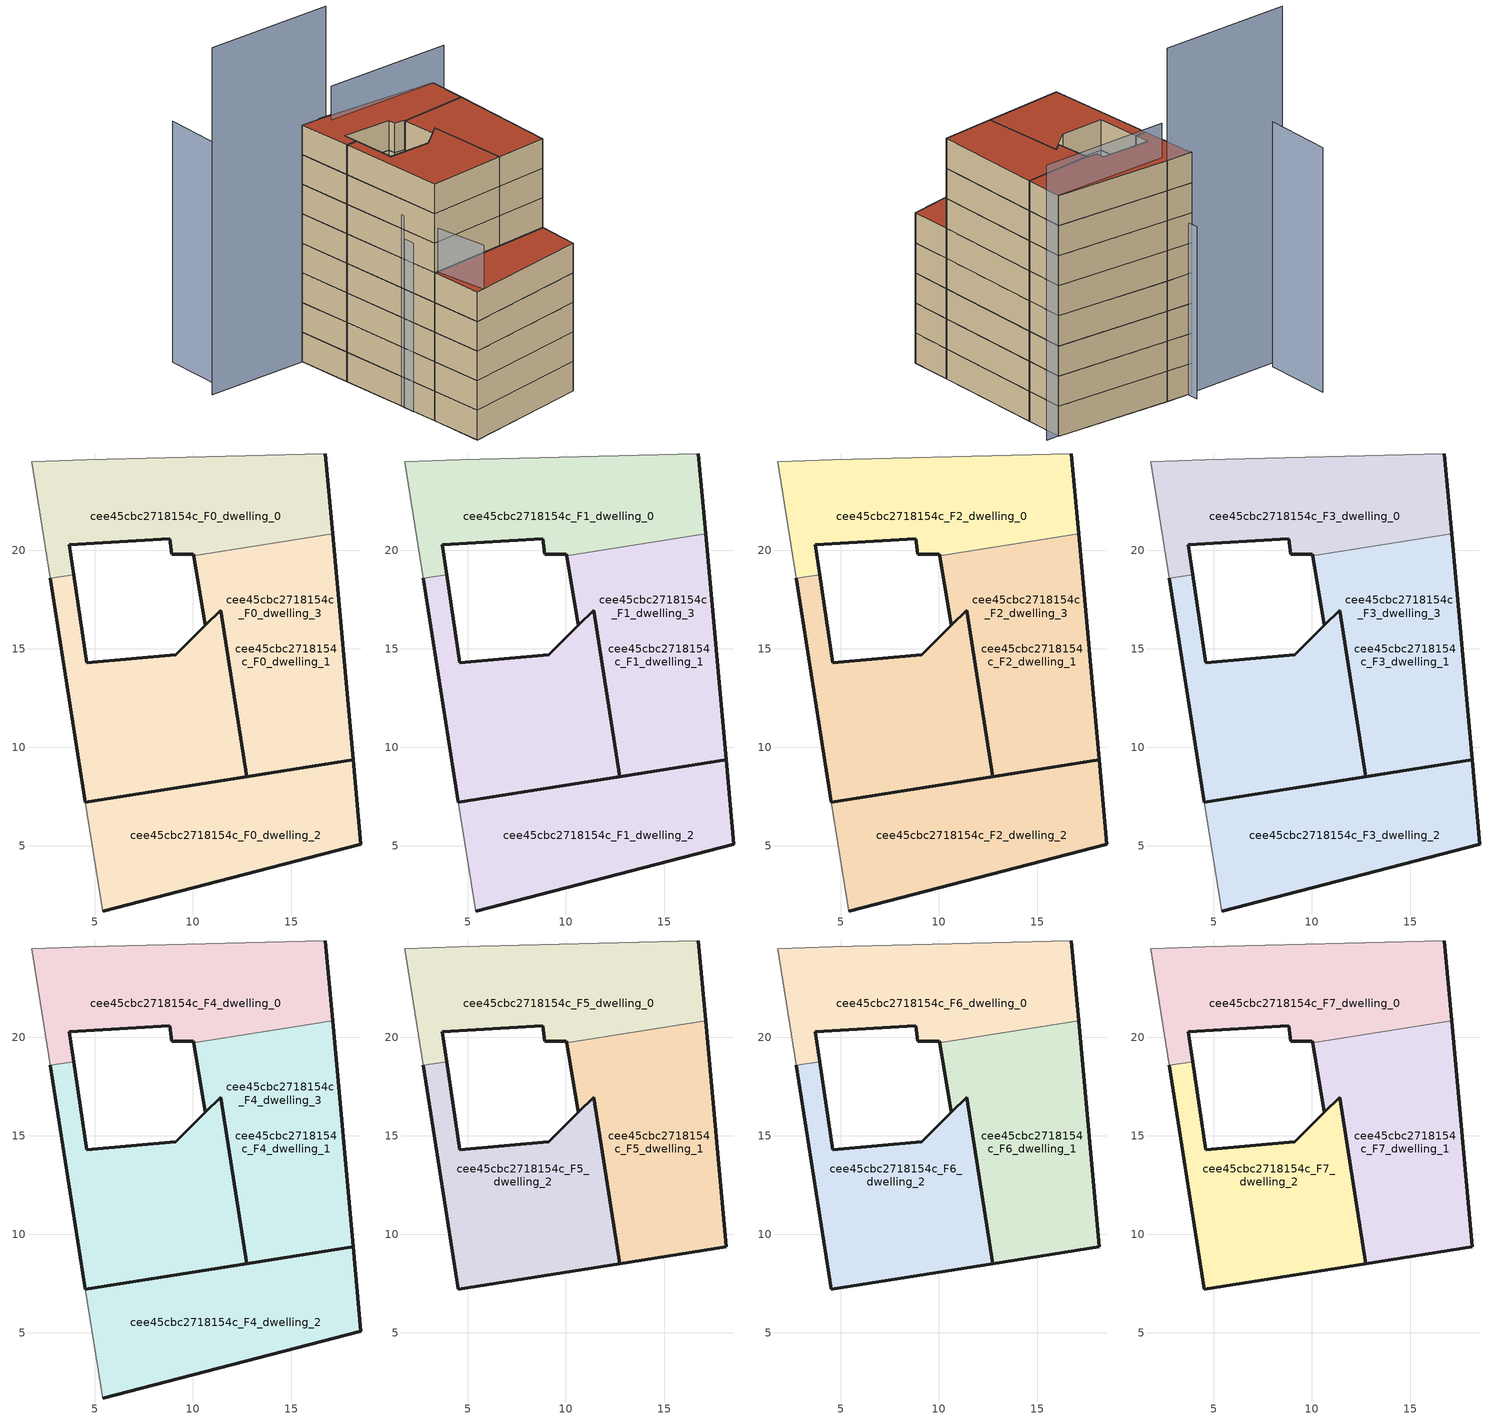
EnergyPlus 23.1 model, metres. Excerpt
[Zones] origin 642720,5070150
cee45cbc2718154c_F0_dwelling_0
 floor ground (EU_floor_Construction): 17.09,20.84 16.72,24.9 4.61,24.6 1.81,24.5 2.75,18.58 3.94,18.77 3.71,20.3 8.82,20.6 8.92,19.8 10.02,19.8 10.03,19.73 z0
 wall outside (EU_wall_Construction): 10.03,19.73 10.02,19.8 8.92,19.8 8.82,20.6 3.71,20.3 3.94,18.77 / 16.72,24.9 17.09,20.84 z0:3
 wall adiabatic (EU_wall_Construction): 2.75,18.58 1.81,24.5 4.61,24.6 16.72,24.9 z0:3
 wall to cee45cbc2718154c_F0_dwelling_2 (EU_wall_Construction): 3.94,18.77 2.75,18.58 z0:3
 wall to cee45cbc2718154c_F0_dwelling_1 (EU_wall_Construction): 17.09,20.84 10.03,19.73 z0:3
cee45cbc2718154c_F0_dwelling_1
 floor ground (EU_floor_Construction): 18.13,9.36 17.09,20.84 10.03,19.73 10.62,16.19 11.4,16.97 12.73,8.51 z0; 18.52,5.08 18.13,9.36 12.73,8.51 4.54,7.22 5.41,1.68 z0
 wall outside (EU_wall_Construction): 17.09,20.84 18.13,9.36 12.73,8.51 11.4,16.97 10.61,16.19 10.62,16.19 10.03,19.73 z0:3
cee45cbc2718154c_F0_dwelling_2
 floor ground (EU_floor_Construction): 18.52,5.08 18.13,9.36 12.73,8.51 4.54,7.22 5.41,1.68 z0; 12.73,8.51 11.4,16.97 10.62,16.19 9.11,14.69 4.61,14.29 3.94,18.77 2.75,18.58 4.54,7.22 z0
 wall outside (EU_wall_Construction): 3.94,18.77 4.61,14.29 9.11,14.69 10.62,16.19 11.4,16.97 12.73,8.51 4.54,7.22 2.75,18.58 z0:3
cee45cbc2718154c_F0_dwelling_3
 floor ground (EU_floor_Construction): 18.13,9.36 17.09,20.84 10.03,19.73 10.62,16.19 11.4,16.97 12.73,8.51 z0; 18.52,5.08 18.13,9.36 12.73,8.51 4.54,7.22 5.41,1.68 z0; 12.73,8.51 11.4,16.97 10.62,16.19 9.11,14.69 4.61,14.29 3.94,18.77 2.75,18.58 4.54,7.22 z0
 wall outside (EU_wall_Construction): 4.54,7.22 18.13,9.36 18.52,5.08 5.41,1.68 z0:3
 wall adiabatic (EU_wall_Construction): 5.41,1.68 4.54,7.22 z0:3
cee45cbc2718154c_F1_dwelling_0
 floor to cee45cbc2718154c_F0_dwelling_0 (EU_floor_Construction): 17.09,20.84 16.72,24.9 4.61,24.6 1.81,24.5 2.75,18.58 3.94,18.77 3.71,20.3 8.82,20.6 8.92,19.8 10.02,19.8 10.03,19.73 z3
 wall outside (EU_wall_Construction): 10.03,19.73 10.02,19.8 8.92,19.8 8.82,20.6 3.71,20.3 3.94,18.77 / 16.72,24.9 17.09,20.84 z3:6
 wall adiabatic (EU_wall_Construction): 2.75,18.58 1.81,24.5 4.61,24.6 16.72,24.9 z3:6
 wall to cee45cbc2718154c_F1_dwelling_2 (EU_wall_Construction): 3.94,18.77 2.75,18.58 z3:6
 wall to cee45cbc2718154c_F1_dwelling_1 (EU_wall_Construction): 17.09,20.84 10.03,19.73 z3:6
cee45cbc2718154c_F1_dwelling_1
 floor outside (EU_floor_Construction): 18.13,9.36 17.09,20.84 10.03,19.73 10.62,16.19 11.4,16.97 12.73,8.51 z3; 18.52,5.08 18.13,9.36 12.73,8.51 4.54,7.22 5.41,1.68 z3
 wall outside (EU_wall_Construction): 17.09,20.84 18.13,9.36 12.73,8.51 11.4,16.97 10.61,16.19 10.62,16.19 10.03,19.73 z3:6
cee45cbc2718154c_F1_dwelling_2
 floor to cee45cbc2718154c_F0_dwelling_2 (EU_floor_Construction): 18.52,5.08 18.13,9.36 12.73,8.51 4.54,7.22 5.41,1.68 z3; 12.73,8.51 11.4,16.97 10.62,16.19 9.11,14.69 4.61,14.29 3.94,18.77 2.75,18.58 4.54,7.22 z3
 wall outside (EU_wall_Construction): 3.94,18.77 4.61,14.29 9.11,14.69 10.62,16.19 11.4,16.97 12.73,8.51 4.54,7.22 2.75,18.58 z3:6
cee45cbc2718154c_F1_dwelling_3
 floor outside (EU_floor_Construction): 12.73,8.51 11.4,16.97 10.62,16.19 9.11,14.69 4.61,14.29 3.94,18.77 2.75,18.58 4.54,7.22 z3
 floor to cee45cbc2718154c_F0_dwelling_3 (EU_floor_Construction): 18.52,5.08 18.13,9.36 12.73,8.51 4.54,7.22 5.41,1.68 z3; 18.13,9.36 17.09,20.84 10.03,19.73 10.62,16.19 11.4,16.97 12.73,8.51 z3
 wall outside (EU_wall_Construction): 4.54,7.22 18.13,9.36 18.52,5.08 5.41,1.68 z3:6
 wall adiabatic (EU_wall_Construction): 5.41,1.68 4.54,7.22 z3:6
cee45cbc2718154c_F2_dwelling_0
 floor to cee45cbc2718154c_F1_dwelling_0 (EU_floor_Construction): 17.09,20.84 16.72,24.9 4.61,24.6 1.81,24.5 2.75,18.58 3.94,18.77 3.71,20.3 8.82,20.6 8.92,19.8 10.02,19.8 10.03,19.73 z6
 wall outside (EU_wall_Construction): 10.03,19.73 10.02,19.8 8.92,19.8 8.82,20.6 3.71,20.3 3.94,18.77 / 16.72,24.9 17.09,20.84 z6:9
 wall adiabatic (EU_wall_Construction): 2.75,18.58 1.81,24.5 4.61,24.6 16.72,24.9 z6:9
 wall to cee45cbc2718154c_F2_dwelling_2 (EU_wall_Construction): 3.94,18.77 2.75,18.58 z6:9
 wall to cee45cbc2718154c_F2_dwelling_1 (EU_wall_Construction): 17.09,20.84 10.03,19.73 z6:9
cee45cbc2718154c_F2_dwelling_1
 floor outside (EU_floor_Construction): 18.13,9.36 17.09,20.84 10.03,19.73 10.62,16.19 11.4,16.97 12.73,8.51 z6; 18.52,5.08 18.13,9.36 12.73,8.51 4.54,7.22 5.41,1.68 z6
 wall outside (EU_wall_Construction): 17.09,20.84 18.13,9.36 12.73,8.51 11.4,16.97 10.61,16.19 10.62,16.19 10.03,19.73 z6:9
cee45cbc2718154c_F2_dwelling_2
 floor to cee45cbc2718154c_F1_dwelling_2 (EU_floor_Construction): 18.52,5.08 18.13,9.36 12.73,8.51 4.54,7.22 5.41,1.68 z6; 12.73,8.51 11.4,16.97 10.62,16.19 9.11,14.69 4.61,14.29 3.94,18.77 2.75,18.58 4.54,7.22 z6
 wall outside (EU_wall_Construction): 3.94,18.77 4.61,14.29 9.11,14.69 10.62,16.19 11.4,16.97 12.73,8.51 4.54,7.22 2.75,18.58 z6:9
cee45cbc2718154c_F2_dwelling_3
 floor outside (EU_floor_Construction): 12.73,8.51 11.4,16.97 10.62,16.19 9.11,14.69 4.61,14.29 3.94,18.77 2.75,18.58 4.54,7.22 z6
 floor to cee45cbc2718154c_F1_dwelling_3 (EU_floor_Construction): 18.52,5.08 18.13,9.36 12.73,8.51 4.54,7.22 5.41,1.68 z6; 18.13,9.36 17.09,20.84 10.03,19.73 10.62,16.19 11.4,16.97 12.73,8.51 z6
 wall outside (EU_wall_Construction): 4.54,7.22 18.13,9.36 18.52,5.08 5.41,1.68 z6:9
 wall adiabatic (EU_wall_Construction): 5.41,1.68 4.54,7.22 z6:9
cee45cbc2718154c_F3_dwelling_0
 floor to cee45cbc2718154c_F2_dwelling_0 (EU_floor_Construction): 17.09,20.84 16.72,24.9 4.61,24.6 1.81,24.5 2.75,18.58 3.94,18.77 3.71,20.3 8.82,20.6 8.92,19.8 10.02,19.8 10.03,19.73 z9
 wall outside (EU_wall_Construction): 10.03,19.73 10.02,19.8 8.92,19.8 8.82,20.6 3.71,20.3 3.94,18.77 / 16.72,24.9 17.09,20.84 z9:12
 wall adiabatic (EU_wall_Construction): 2.75,18.58 1.81,24.5 4.61,24.6 16.72,24.9 z9:12
 wall to cee45cbc2718154c_F3_dwelling_2 (EU_wall_Construction): 3.94,18.77 2.75,18.58 z9:12
 wall to cee45cbc2718154c_F3_dwelling_1 (EU_wall_Construction): 17.09,20.84 10.03,19.73 z9:12
cee45cbc2718154c_F3_dwelling_1
 floor outside (EU_floor_Construction): 18.13,9.36 17.09,20.84 10.03,19.73 10.62,16.19 11.4,16.97 12.73,8.51 z9; 18.52,5.08 18.13,9.36 12.73,8.51 4.54,7.22 5.41,1.68 z9
 wall outside (EU_wall_Construction): 17.09,20.84 18.13,9.36 12.73,8.51 11.4,16.97 10.61,16.19 10.62,16.19 10.03,19.73 z9:12
cee45cbc2718154c_F3_dwelling_2
 floor to cee45cbc2718154c_F2_dwelling_2 (EU_floor_Construction): 18.52,5.08 18.13,9.36 12.73,8.51 4.54,7.22 5.41,1.68 z9; 12.73,8.51 11.4,16.97 10.62,16.19 9.11,14.69 4.61,14.29 3.94,18.77 2.75,18.58 4.54,7.22 z9
 wall outside (EU_wall_Construction): 3.94,18.77 4.61,14.29 9.11,14.69 10.62,16.19 11.4,16.97 12.73,8.51 4.54,7.22 2.75,18.58 z9:12
cee45cbc2718154c_F3_dwelling_3
 floor outside (EU_floor_Construction): 12.73,8.51 11.4,16.97 10.62,16.19 9.11,14.69 4.61,14.29 3.94,18.77 2.75,18.58 4.54,7.22 z9
 floor to cee45cbc2718154c_F2_dwelling_3 (EU_floor_Construction): 18.52,5.08 18.13,9.36 12.73,8.51 4.54,7.22 5.41,1.68 z9; 18.13,9.36 17.09,20.84 10.03,19.73 10.62,16.19 11.4,16.97 12.73,8.51 z9
 wall outside (EU_wall_Construction): 4.54,7.22 18.13,9.36 18.52,5.08 5.41,1.68 z9:12
 wall adiabatic (EU_wall_Construction): 5.41,1.68 4.54,7.22 z9:12
cee45cbc2718154c_F4_dwelling_0
 floor to cee45cbc2718154c_F3_dwelling_0 (EU_floor_Construction): 17.09,20.84 16.72,24.9 4.61,24.6 1.81,24.5 2.75,18.58 3.94,18.77 3.71,20.3 8.82,20.6 8.92,19.8 10.02,19.8 10.03,19.73 z12
 wall outside (EU_wall_Construction): 10.03,19.73 10.02,19.8 8.92,19.8 8.82,20.6 3.71,20.3 3.94,18.77 / 16.72,24.9 17.09,20.84 z12:15
 wall adiabatic (EU_wall_Construction): 2.75,18.58 1.81,24.5 4.61,24.6 16.72,24.9 z12:15
 wall to cee45cbc2718154c_F4_dwelling_2 (EU_wall_Construction): 3.94,18.77 2.75,18.58 z12:15
 wall to cee45cbc2718154c_F4_dwelling_1 (EU_wall_Construction): 17.09,20.84 10.03,19.73 z12:15
cee45cbc2718154c_F4_dwelling_1
 floor outside (EU_floor_Construction): 18.13,9.36 17.09,20.84 10.03,19.73 10.62,16.19 11.4,16.97 12.73,8.51 z12; 18.52,5.08 18.13,9.36 12.73,8.51 4.54,7.22 5.41,1.68 z12
 wall outside (EU_wall_Construction): 17.09,20.84 18.13,9.36 12.73,8.51 11.4,16.97 10.61,16.19 10.62,16.19 10.03,19.73 z12:15
 roof outside (EU_floor_Construction): 18.13,9.36 18.52,5.08 5.41,1.68 4.54,7.22 12.73,8.51 z15
cee45cbc2718154c_F4_dwelling_2
 floor to cee45cbc2718154c_F3_dwelling_2 (EU_floor_Construction): 18.52,5.08 18.13,9.36 12.73,8.51 4.54,7.22 5.41,1.68 z12; 12.73,8.51 11.4,16.97 10.62,16.19 9.11,14.69 4.61,14.29 3.94,18.77 2.75,18.58 4.54,7.22 z12
 wall outside (EU_wall_Construction): 3.94,18.77 4.61,14.29 9.11,14.69 10.62,16.19 11.4,16.97 12.73,8.51 4.54,7.22 2.75,18.58 z12:15
 roof outside (EU_floor_Construction): 18.13,9.36 18.52,5.08 5.41,1.68 4.54,7.22 12.73,8.51 z15
cee45cbc2718154c_F4_dwelling_3
 floor outside (EU_floor_Construction): 12.73,8.51 11.4,16.97 10.62,16.19 9.11,14.69 4.61,14.29 3.94,18.77 2.75,18.58 4.54,7.22 z12
 floor to cee45cbc2718154c_F3_dwelling_3 (EU_floor_Construction): 18.52,5.08 18.13,9.36 12.73,8.51 4.54,7.22 5.41,1.68 z12; 18.13,9.36 17.09,20.84 10.03,19.73 10.62,16.19 11.4,16.97 12.73,8.51 z12
 wall outside (EU_wall_Construction): 4.54,7.22 18.13,9.36 18.52,5.08 5.41,1.68 z12:15
 wall adiabatic (EU_wall_Construction): 5.41,1.68 4.54,7.22 z12:15
 roof outside (EU_roof_Construction): 17.09,20.84 18.13,9.36 12.73,8.51 11.4,16.97 10.62,16.19 10.03,19.73 z15; 18.13,9.36 18.52,5.08 5.41,1.68 4.54,7.22 12.73,8.51 z15; 11.4,16.97 12.73,8.51 4.54,7.22 2.75,18.58 3.94,18.77 4.61,14.29 9.11,14.69 10.62,16.19 z15
cee45cbc2718154c_F5_dwelling_0
 floor to cee45cbc2718154c_F4_dwelling_0 (EU_floor_Construction): 17.09,20.84 16.72,24.9 4.61,24.6 1.81,24.5 2.75,18.58 3.94,18.77 3.71,20.3 8.82,20.6 8.92,19.8 10.02,19.8 10.03,19.73 z15
 wall outside (EU_wall_Construction): 10.03,19.73 10.02,19.8 8.92,19.8 8.82,20.6 3.71,20.3 3.94,18.77 / 16.72,24.9 17.09,20.84 z15:18
 wall adiabatic (EU_wall_Construction): 2.75,18.58 1.81,24.5 4.61,24.6 16.72,24.9 z15:18
 wall to cee45cbc2718154c_F5_dwelling_2 (EU_wall_Construction): 3.94,18.77 2.75,18.58 z15:18
 wall to cee45cbc2718154c_F5_dwelling_1 (EU_wall_Construction): 17.09,20.84 10.03,19.73 z15:18
cee45cbc2718154c_F5_dwelling_1
 floor to cee45cbc2718154c_F4_dwelling_1 (EU_floor_Construction): 18.13,9.36 17.09,20.84 10.03,19.73 10.62,16.19 11.4,16.97 12.73,8.51 z15
 wall outside (EU_wall_Construction): 17.09,20.84 18.13,9.36 12.73,8.51 11.4,16.97 10.61,16.19 10.62,16.19 10.03,19.73 z15:18
cee45cbc2718154c_F5_dwelling_2
 floor to cee45cbc2718154c_F4_dwelling_2 (EU_floor_Construction): 12.73,8.51 11.4,16.97 10.62,16.19 9.11,14.69 4.61,14.29 3.94,18.77 2.75,18.58 4.54,7.22 z15
 wall outside (EU_wall_Construction): 3.94,18.77 4.61,14.29 9.11,14.69 10.62,16.19 11.4,16.97 12.73,8.51 4.54,7.22 2.75,18.58 z15:18
cee45cbc2718154c_F6_dwelling_0
 floor to cee45cbc2718154c_F5_dwelling_0 (EU_floor_Construction): 17.09,20.84 16.72,24.9 4.61,24.6 1.81,24.5 2.75,18.58 3.94,18.77 3.71,20.3 8.82,20.6 8.92,19.8 10.02,19.8 10.03,19.73 z18
 wall outside (EU_wall_Construction): 10.03,19.73 10.02,19.8 8.92,19.8 8.82,20.6 3.71,20.3 3.94,18.77 / 16.72,24.9 17.09,20.84 z18:21
 wall adiabatic (EU_wall_Construction): 2.75,18.58 1.81,24.5 4.61,24.6 16.72,24.9 z18:21
 wall to cee45cbc2718154c_F6_dwelling_2 (EU_wall_Construction): 3.94,18.77 2.75,18.58 z18:21
 wall to cee45cbc2718154c_F6_dwelling_1 (EU_wall_Construction): 17.09,20.84 10.03,19.73 z18:21
cee45cbc2718154c_F6_dwelling_1
 floor to cee45cbc2718154c_F5_dwelling_1 (EU_floor_Construction): 18.13,9.36 17.09,20.84 10.03,19.73 10.62,16.19 11.4,16.97 12.73,8.51 z18
 wall outside (EU_wall_Construction): 17.09,20.84 18.13,9.36 12.73,8.51 11.4,16.97 10.61,16.19 10.62,16.19 10.03,19.73 z18:21
cee45cbc2718154c_F6_dwelling_2
 floor to cee45cbc2718154c_F5_dwelling_2 (EU_floor_Construction): 12.73,8.51 11.4,16.97 10.62,16.19 9.11,14.69 4.61,14.29 3.94,18.77 2.75,18.58 4.54,7.22 z18
 wall outside (EU_wall_Construction): 3.94,18.77 4.61,14.29 9.11,14.69 10.62,16.19 11.4,16.97 12.73,8.51 4.54,7.22 2.75,18.58 z18:21
cee45cbc2718154c_F7_dwelling_0
 floor to cee45cbc2718154c_F6_dwelling_0 (EU_floor_Construction): 17.09,20.84 16.72,24.9 4.61,24.6 1.81,24.5 2.75,18.58 3.94,18.77 3.71,20.3 8.82,20.6 8.92,19.8 10.02,19.8 10.03,19.73 z21
 wall outside (EU_wall_Construction): 10.03,19.73 10.02,19.8 8.92,19.8 8.82,20.6 3.71,20.3 3.94,18.77 / 16.72,24.9 17.09,20.84 z21:24
 wall adiabatic (EU_wall_Construction): 2.75,18.58 1.81,24.5 4.61,24.6 16.72,24.9 z21:24
 wall to cee45cbc2718154c_F7_dwelling_2 (EU_wall_Construction): 3.94,18.77 2.75,18.58 z21:24
 wall to cee45cbc2718154c_F7_dwelling_1 (EU_wall_Construction): 17.09,20.84 10.03,19.73 z21:24
 roof outside (EU_roof_Construction): 16.72,24.9 17.09,20.84 10.03,19.73 10.02,19.8 8.92,19.8 8.82,20.6 3.71,20.3 3.94,18.77 2.75,18.58 1.81,24.5 4.61,24.6 z24
cee45cbc2718154c_F7_dwelling_1
 floor to cee45cbc2718154c_F6_dwelling_1 (EU_floor_Construction): 18.13,9.36 17.09,20.84 10.03,19.73 10.62,16.19 11.4,16.97 12.73,8.51 z21
 wall outside (EU_wall_Construction): 17.09,20.84 18.13,9.36 12.73,8.51 11.4,16.97 10.61,16.19 10.62,16.19 10.03,19.73 z21:24
 roof outside (EU_roof_Construction): 17.09,20.84 18.13,9.36 12.73,8.51 11.4,16.97 10.61,16.19 10.62,16.19 10.03,19.73 z24
cee45cbc2718154c_F7_dwelling_2
 floor to cee45cbc2718154c_F6_dwelling_2 (EU_floor_Construction): 12.73,8.51 11.4,16.97 10.62,16.19 9.11,14.69 4.61,14.29 3.94,18.77 2.75,18.58 4.54,7.22 z21
 wall outside (EU_wall_Construction): 3.94,18.77 4.61,14.29 9.11,14.69 10.62,16.19 11.4,16.97 12.73,8.51 4.54,7.22 2.75,18.58 z21:24
 roof outside (EU_roof_Construction): 11.4,16.97 12.73,8.51 4.54,7.22 2.75,18.58 3.94,18.77 4.61,14.29 9.11,14.69 10.62,16.19 z24
shading: 3.84,11.47 6.27,1.9 z0:19.4; 2.08,25.63 4.07,9.92 z0:17.1; -7.9,31.11 -7.29,24.2 z0:24.4; 18.02,24.9 4.61,23.76 z0:27.4; 4.62,24.6 -8.88,23.41 z0:35.2
[Building]
EU S2 Campaign: North Axis=0; Terrain=City; Solar Distribution=FullExterior
[Site:Location]
Lyon-Bron: Latitude=45.75; Longitude=5; Time Zone=1; Elevation=198
[SizingPeriod:WeatherFileDays]
AnnualSizingPeriod: Begin Month=1; Begin Day of Month=1; End Month=12; End Day of Month=31; Day of Week for Start Day=Monday; Use Weather File Daylight Saving Period=No; Use Weather File Rain and Snow Indicators=No
[MATERIAL]
EU_InternalMass_Material: Roughness=MediumRough; Thickness=0.1; Conductivity=1; Density=1800; Specific Heat=900; Thermal Absorptance=0.9; Solar Absorptance=0.7; Visible Absorptance=0.7
[MATERIAL:NOMASS] Roughness=MediumRough; Thermal Absorptance=0.9; Solar Absorptance=0.7; Visible Absorptance=0.7
Name | Thermal Resistance
EU_wall_NoMass | 0.776494
EU_roof_NoMass | 0.486893
EU_floor_NoMass | 0.421597
[CONSTRUCTION]
EU_wall_Construction: EU_wall_NoMass
EU_roof_Construction: EU_roof_NoMass
EU_floor_Construction: EU_floor_NoMass
EU_InternalMass_Construction: EU_InternalMass_Material
[ZONE] Type=1; Multiplier=1; Ceiling Height=autocalculate; Floor Area=autocalculate; Part of Total Floor Area=Yes
Name | Volume
cee45cbc2718154c_F0_dwelling_0 | 201.743
cee45cbc2718154c_F1_dwelling_0; cee45cbc2718154c_F2_dwelling_0; cee45cbc2718154c_F3_dwelling_0; cee45cbc2718154c_F4_dwelling_0; cee45cbc2718154c_F5_dwelling_0; cee45cbc2718154c_F6_dwelling_0; cee45cbc2718154c_F7_dwelling_0 | 201.745
cee45cbc2718154c_F0_dwelling_1; cee45cbc2718154c_F1_dwelling_1; cee45cbc2718154c_F2_dwelling_1; cee45cbc2718154c_F3_dwelling_1; cee45cbc2718154c_F4_dwelling_1 | 412.381
cee45cbc2718154c_F5_dwelling_1 | 210.651
cee45cbc2718154c_F6_dwelling_1; cee45cbc2718154c_F7_dwelling_1 | 210.65
cee45cbc2718154c_F0_dwelling_2; cee45cbc2718154c_F1_dwelling_2; cee45cbc2718154c_F2_dwelling_2; cee45cbc2718154c_F3_dwelling_2; cee45cbc2718154c_F4_dwelling_2 | 394.551
cee45cbc2718154c_F5_dwelling_2 | 192.82
cee45cbc2718154c_F6_dwelling_2; cee45cbc2718154c_F7_dwelling_2 | 192.821
cee45cbc2718154c_F0_dwelling_3 | 605.201
cee45cbc2718154c_F1_dwelling_3; cee45cbc2718154c_F2_dwelling_3; cee45cbc2718154c_F3_dwelling_3; cee45cbc2718154c_F4_dwelling_3 | 605.2
[INTERNALMASS] Construction=EU_InternalMass_Construction
Name | Zone or ZoneList | Surface Area
cee45cbc2718154c_F0_dwelling_0_EU_InternalMass | cee45cbc2718154c_F0_dwelling_0 | 67.2484
cee45cbc2718154c_F0_dwelling_1_EU_InternalMass | cee45cbc2718154c_F0_dwelling_1 | 70.2243
cee45cbc2718154c_F0_dwelling_2_EU_InternalMass | cee45cbc2718154c_F0_dwelling_2 | 64.2803
cee45cbc2718154c_F0_dwelling_3_EU_InternalMass | cee45cbc2718154c_F0_dwelling_3 | 67.2437
cee45cbc2718154c_F1_dwelling_0_EU_InternalMass | cee45cbc2718154c_F1_dwelling_0 | 67.2484
cee45cbc2718154c_F1_dwelling_1_EU_InternalMass | cee45cbc2718154c_F1_dwelling_1 | 70.2243
cee45cbc2718154c_F1_dwelling_2_EU_InternalMass | cee45cbc2718154c_F1_dwelling_2 | 64.2803
cee45cbc2718154c_F1_dwelling_3_EU_InternalMass | cee45cbc2718154c_F1_dwelling_3 | 67.2437
cee45cbc2718154c_F2_dwelling_0_EU_InternalMass | cee45cbc2718154c_F2_dwelling_0 | 67.2484
cee45cbc2718154c_F2_dwelling_1_EU_InternalMass | cee45cbc2718154c_F2_dwelling_1 | 70.2243
cee45cbc2718154c_F2_dwelling_2_EU_InternalMass | cee45cbc2718154c_F2_dwelling_2 | 64.2803
cee45cbc2718154c_F2_dwelling_3_EU_InternalMass | cee45cbc2718154c_F2_dwelling_3 | 67.2437
cee45cbc2718154c_F3_dwelling_0_EU_InternalMass | cee45cbc2718154c_F3_dwelling_0 | 67.2484
cee45cbc2718154c_F3_dwelling_1_EU_InternalMass | cee45cbc2718154c_F3_dwelling_1 | 70.2243
cee45cbc2718154c_F3_dwelling_2_EU_InternalMass | cee45cbc2718154c_F3_dwelling_2 | 64.2803
cee45cbc2718154c_F3_dwelling_3_EU_InternalMass | cee45cbc2718154c_F3_dwelling_3 | 67.2437
cee45cbc2718154c_F4_dwelling_0_EU_InternalMass | cee45cbc2718154c_F4_dwelling_0 | 67.2484
cee45cbc2718154c_F4_dwelling_1_EU_InternalMass | cee45cbc2718154c_F4_dwelling_1 | 70.2243
cee45cbc2718154c_F4_dwelling_2_EU_InternalMass | cee45cbc2718154c_F4_dwelling_2 | 64.2803
cee45cbc2718154c_F4_dwelling_3_EU_InternalMass | cee45cbc2718154c_F4_dwelling_3 | 67.2437
cee45cbc2718154c_F5_dwelling_0_EU_InternalMass | cee45cbc2718154c_F5_dwelling_0 | 89.6657
cee45cbc2718154c_F5_dwelling_1_EU_InternalMass | cee45cbc2718154c_F5_dwelling_1 | 89.6647
cee45cbc2718154c_F5_dwelling_2_EU_InternalMass | cee45cbc2718154c_F5_dwelling_2 | 89.6662
cee45cbc2718154c_F6_dwelling_0_EU_InternalMass | cee45cbc2718154c_F6_dwelling_0 | 89.6657
cee45cbc2718154c_F6_dwelling_1_EU_InternalMass | cee45cbc2718154c_F6_dwelling_1 | 89.6647
cee45cbc2718154c_F6_dwelling_2_EU_InternalMass | cee45cbc2718154c_F6_dwelling_2 | 89.6662
cee45cbc2718154c_F7_dwelling_0_EU_InternalMass | cee45cbc2718154c_F7_dwelling_0 | 89.6657
cee45cbc2718154c_F7_dwelling_1_EU_InternalMass | cee45cbc2718154c_F7_dwelling_1 | 89.6647
cee45cbc2718154c_F7_dwelling_2_EU_InternalMass | cee45cbc2718154c_F7_dwelling_2 | 89.6662
[OTHEREQUIPMENT] Fuel Type=Electricity; Design Level Calculation Method=Watts/Area; Power per Zone Floor Area=1; Fraction Latent=0; Fraction Radiant=0; Fraction Lost=0; Carbon Dioxide Generation Rate=0; EndUse Subcategory=EU_Step8_InternalGains
Name | Zone or ZoneList or Space or SpaceList | Schedule
EU_Step8_InternalGain_cee45cbc2718154c_F0_dwelling_0_f000 | cee45cbc2718154c_F0_dwelling_0 | EU_Step8_GainSchedule_cee45cbc2718154c_F0_dwelling_0_f000
EU_Step8_InternalGain_cee45cbc2718154c_F0_dwelling_1_f000 | cee45cbc2718154c_F0_dwelling_1 | EU_Step8_GainSchedule_cee45cbc2718154c_F0_dwelling_1_f000
EU_Step8_InternalGain_cee45cbc2718154c_F0_dwelling_2_f000 | cee45cbc2718154c_F0_dwelling_2 | EU_Step8_GainSchedule_cee45cbc2718154c_F0_dwelling_2_f000
EU_Step8_InternalGain_cee45cbc2718154c_F0_dwelling_3_f000 | cee45cbc2718154c_F0_dwelling_3 | EU_Step8_GainSchedule_cee45cbc2718154c_F0_dwelling_3_f000
EU_Step8_InternalGain_cee45cbc2718154c_F1_dwelling_0_f000 | cee45cbc2718154c_F1_dwelling_0 | EU_Step8_GainSchedule_cee45cbc2718154c_F1_dwelling_0_f000
EU_Step8_InternalGain_cee45cbc2718154c_F1_dwelling_1_f000 | cee45cbc2718154c_F1_dwelling_1 | EU_Step8_GainSchedule_cee45cbc2718154c_F1_dwelling_1_f000
EU_Step8_InternalGain_cee45cbc2718154c_F1_dwelling_2_f000 | cee45cbc2718154c_F1_dwelling_2 | EU_Step8_GainSchedule_cee45cbc2718154c_F1_dwelling_2_f000
EU_Step8_InternalGain_cee45cbc2718154c_F1_dwelling_3_f000 | cee45cbc2718154c_F1_dwelling_3 | EU_Step8_GainSchedule_cee45cbc2718154c_F1_dwelling_3_f000
EU_Step8_InternalGain_cee45cbc2718154c_F2_dwelling_0_f000 | cee45cbc2718154c_F2_dwelling_0 | EU_Step8_GainSchedule_cee45cbc2718154c_F2_dwelling_0_f000
EU_Step8_InternalGain_cee45cbc2718154c_F2_dwelling_1_f000 | cee45cbc2718154c_F2_dwelling_1 | EU_Step8_GainSchedule_cee45cbc2718154c_F2_dwelling_1_f000
EU_Step8_InternalGain_cee45cbc2718154c_F2_dwelling_2_f000 | cee45cbc2718154c_F2_dwelling_2 | EU_Step8_GainSchedule_cee45cbc2718154c_F2_dwelling_2_f000
EU_Step8_InternalGain_cee45cbc2718154c_F2_dwelling_3_f000 | cee45cbc2718154c_F2_dwelling_3 | EU_Step8_GainSchedule_cee45cbc2718154c_F2_dwelling_3_f000
EU_Step8_InternalGain_cee45cbc2718154c_F3_dwelling_0_f000 | cee45cbc2718154c_F3_dwelling_0 | EU_Step8_GainSchedule_cee45cbc2718154c_F3_dwelling_0_f000
EU_Step8_InternalGain_cee45cbc2718154c_F3_dwelling_1_f000 | cee45cbc2718154c_F3_dwelling_1 | EU_Step8_GainSchedule_cee45cbc2718154c_F3_dwelling_1_f000
EU_Step8_InternalGain_cee45cbc2718154c_F3_dwelling_2_f000 | cee45cbc2718154c_F3_dwelling_2 | EU_Step8_GainSchedule_cee45cbc2718154c_F3_dwelling_2_f000
EU_Step8_InternalGain_cee45cbc2718154c_F3_dwelling_3_f000 | cee45cbc2718154c_F3_dwelling_3 | EU_Step8_GainSchedule_cee45cbc2718154c_F3_dwelling_3_f000
EU_Step8_InternalGain_cee45cbc2718154c_F4_dwelling_0_f000 | cee45cbc2718154c_F4_dwelling_0 | EU_Step8_GainSchedule_cee45cbc2718154c_F4_dwelling_0_f000
EU_Step8_InternalGain_cee45cbc2718154c_F4_dwelling_1_f000 | cee45cbc2718154c_F4_dwelling_1 | EU_Step8_GainSchedule_cee45cbc2718154c_F4_dwelling_1_f000
EU_Step8_InternalGain_cee45cbc2718154c_F4_dwelling_2_f000 | cee45cbc2718154c_F4_dwelling_2 | EU_Step8_GainSchedule_cee45cbc2718154c_F4_dwelling_2_f000
EU_Step8_InternalGain_cee45cbc2718154c_F4_dwelling_3_f000 | cee45cbc2718154c_F4_dwelling_3 | EU_Step8_GainSchedule_cee45cbc2718154c_F4_dwelling_3_f000
EU_Step8_InternalGain_cee45cbc2718154c_F5_dwelling_0_f000 | cee45cbc2718154c_F5_dwelling_0 | EU_Step8_GainSchedule_cee45cbc2718154c_F5_dwelling_0_f000
EU_Step8_InternalGain_cee45cbc2718154c_F5_dwelling_1_f000 | cee45cbc2718154c_F5_dwelling_1 | EU_Step8_GainSchedule_cee45cbc2718154c_F5_dwelling_1_f000
EU_Step8_InternalGain_cee45cbc2718154c_F5_dwelling_2_f000 | cee45cbc2718154c_F5_dwelling_2 | EU_Step8_GainSchedule_cee45cbc2718154c_F5_dwelling_2_f000
EU_Step8_InternalGain_cee45cbc2718154c_F6_dwelling_0_f000 | cee45cbc2718154c_F6_dwelling_0 | EU_Step8_GainSchedule_cee45cbc2718154c_F6_dwelling_0_f000
EU_Step8_InternalGain_cee45cbc2718154c_F6_dwelling_1_f000 | cee45cbc2718154c_F6_dwelling_1 | EU_Step8_GainSchedule_cee45cbc2718154c_F6_dwelling_1_f000
EU_Step8_InternalGain_cee45cbc2718154c_F6_dwelling_2_f000 | cee45cbc2718154c_F6_dwelling_2 | EU_Step8_GainSchedule_cee45cbc2718154c_F6_dwelling_2_f000
EU_Step8_InternalGain_cee45cbc2718154c_F7_dwelling_0_f000 | cee45cbc2718154c_F7_dwelling_0 | EU_Step8_GainSchedule_cee45cbc2718154c_F7_dwelling_0_f000
EU_Step8_InternalGain_cee45cbc2718154c_F7_dwelling_1_f000 | cee45cbc2718154c_F7_dwelling_1 | EU_Step8_GainSchedule_cee45cbc2718154c_F7_dwelling_1_f000
EU_Step8_InternalGain_cee45cbc2718154c_F7_dwelling_2_f000 | cee45cbc2718154c_F7_dwelling_2 | EU_Step8_GainSchedule_cee45cbc2718154c_F7_dwelling_2_f000
[ZONEVENTILATION:DESIGNFLOWRATE] Schedule=EU_AlwaysOn; Design Flow Rate Calculation Method=AirChanges/Hour; Air Changes per Hour=0.693814; Ventilation Type=Natural; Fan Pressure Rise=0; Fan Total Efficiency=1; Constant Term Coefficient=1; Temperature Term Coefficient=0; Velocity Term Coefficient=0; Velocity Squared Term Coefficient=0; Minimum Indoor Temperature=-100; Maximum Indoor Temperature=100; Delta Temperature=-100; Minimum Outdoor Temperature=-100; Maximum Outdoor Temperature=100; Maximum Wind Speed=40
Name | Zone or ZoneList or Space or SpaceList
EU_ConstantAir_cee45cbc2718154c_F0_dwelling_0 | cee45cbc2718154c_F0_dwelling_0
EU_ConstantAir_cee45cbc2718154c_F0_dwelling_1 | cee45cbc2718154c_F0_dwelling_1
EU_ConstantAir_cee45cbc2718154c_F0_dwelling_2 | cee45cbc2718154c_F0_dwelling_2
EU_ConstantAir_cee45cbc2718154c_F0_dwelling_3 | cee45cbc2718154c_F0_dwelling_3
EU_ConstantAir_cee45cbc2718154c_F1_dwelling_0 | cee45cbc2718154c_F1_dwelling_0
EU_ConstantAir_cee45cbc2718154c_F1_dwelling_1 | cee45cbc2718154c_F1_dwelling_1
EU_ConstantAir_cee45cbc2718154c_F1_dwelling_2 | cee45cbc2718154c_F1_dwelling_2
EU_ConstantAir_cee45cbc2718154c_F1_dwelling_3 | cee45cbc2718154c_F1_dwelling_3
EU_ConstantAir_cee45cbc2718154c_F2_dwelling_0 | cee45cbc2718154c_F2_dwelling_0
EU_ConstantAir_cee45cbc2718154c_F2_dwelling_1 | cee45cbc2718154c_F2_dwelling_1
EU_ConstantAir_cee45cbc2718154c_F2_dwelling_2 | cee45cbc2718154c_F2_dwelling_2
EU_ConstantAir_cee45cbc2718154c_F2_dwelling_3 | cee45cbc2718154c_F2_dwelling_3
EU_ConstantAir_cee45cbc2718154c_F3_dwelling_0 | cee45cbc2718154c_F3_dwelling_0
EU_ConstantAir_cee45cbc2718154c_F3_dwelling_1 | cee45cbc2718154c_F3_dwelling_1
EU_ConstantAir_cee45cbc2718154c_F3_dwelling_2 | cee45cbc2718154c_F3_dwelling_2
EU_ConstantAir_cee45cbc2718154c_F3_dwelling_3 | cee45cbc2718154c_F3_dwelling_3
EU_ConstantAir_cee45cbc2718154c_F4_dwelling_0 | cee45cbc2718154c_F4_dwelling_0
EU_ConstantAir_cee45cbc2718154c_F4_dwelling_1 | cee45cbc2718154c_F4_dwelling_1
EU_ConstantAir_cee45cbc2718154c_F4_dwelling_2 | cee45cbc2718154c_F4_dwelling_2
EU_ConstantAir_cee45cbc2718154c_F4_dwelling_3 | cee45cbc2718154c_F4_dwelling_3
EU_ConstantAir_cee45cbc2718154c_F5_dwelling_0 | cee45cbc2718154c_F5_dwelling_0
EU_ConstantAir_cee45cbc2718154c_F5_dwelling_1 | cee45cbc2718154c_F5_dwelling_1
EU_ConstantAir_cee45cbc2718154c_F5_dwelling_2 | cee45cbc2718154c_F5_dwelling_2
EU_ConstantAir_cee45cbc2718154c_F6_dwelling_0 | cee45cbc2718154c_F6_dwelling_0
EU_ConstantAir_cee45cbc2718154c_F6_dwelling_1 | cee45cbc2718154c_F6_dwelling_1
EU_ConstantAir_cee45cbc2718154c_F6_dwelling_2 | cee45cbc2718154c_F6_dwelling_2
EU_ConstantAir_cee45cbc2718154c_F7_dwelling_0 | cee45cbc2718154c_F7_dwelling_0
EU_ConstantAir_cee45cbc2718154c_F7_dwelling_1 | cee45cbc2718154c_F7_dwelling_1
EU_ConstantAir_cee45cbc2718154c_F7_dwelling_2 | cee45cbc2718154c_F7_dwelling_2
[HVACTEMPLATE:THERMOSTAT] Constant Heating Setpoint=20; Constant Cooling Setpoint=50
EU_HeatOnly_cee45cbc2718154c_F0_dwelling_0; EU_HeatOnly_cee45cbc2718154c_F0_dwelling_1; EU_HeatOnly_cee45cbc2718154c_F0_dwelling_2; EU_HeatOnly_cee45cbc2718154c_F0_dwelling_3; EU_HeatOnly_cee45cbc2718154c_F1_dwelling_0; EU_HeatOnly_cee45cbc2718154c_F1_dwelling_1; EU_HeatOnly_cee45cbc2718154c_F1_dwelling_2; EU_HeatOnly_cee45cbc2718154c_F1_dwelling_3; EU_HeatOnly_cee45cbc2718154c_F2_dwelling_0; EU_HeatOnly_cee45cbc2718154c_F2_dwelling_1; EU_HeatOnly_cee45cbc2718154c_F2_dwelling_2; EU_HeatOnly_cee45cbc2718154c_F2_dwelling_3; EU_HeatOnly_cee45cbc2718154c_F3_dwelling_0; EU_HeatOnly_cee45cbc2718154c_F3_dwelling_1; EU_HeatOnly_cee45cbc2718154c_F3_dwelling_2; EU_HeatOnly_cee45cbc2718154c_F3_dwelling_3; EU_HeatOnly_cee45cbc2718154c_F4_dwelling_0; EU_HeatOnly_cee45cbc2718154c_F4_dwelling_1; EU_HeatOnly_cee45cbc2718154c_F4_dwelling_2; EU_HeatOnly_cee45cbc2718154c_F4_dwelling_3; EU_HeatOnly_cee45cbc2718154c_F5_dwelling_0; EU_HeatOnly_cee45cbc2718154c_F5_dwelling_1; EU_HeatOnly_cee45cbc2718154c_F5_dwelling_2; EU_HeatOnly_cee45cbc2718154c_F6_dwelling_0; EU_HeatOnly_cee45cbc2718154c_F6_dwelling_1; EU_HeatOnly_cee45cbc2718154c_F6_dwelling_2; EU_HeatOnly_cee45cbc2718154c_F7_dwelling_0; EU_HeatOnly_cee45cbc2718154c_F7_dwelling_1; EU_HeatOnly_cee45cbc2718154c_F7_dwelling_2
[HVACTEMPLATE:ZONE:IDEALLOADSAIRSYSTEM] System Availability Schedule=EU_AlwaysOn; Maximum Heating Supply Air Temperature=50; Minimum Cooling Supply Air Temperature=13; Maximum Heating Supply Air Humidity Ratio=0.0156; Minimum Cooling Supply Air Humidity Ratio=0.0077; Heating Limit=NoLimit; Cooling Limit=NoLimit; Heating Availability Schedule=EU_AlwaysOn; Cooling Availability Schedule=EU_CoolingOff; Dehumidification Control Type=ConstantSensibleHeatRatio; Cooling Sensible Heat Ratio=0.7; Dehumidification Setpoint=60; Humidification Control Type=None; Humidification Setpoint=30; Outdoor Air Method=None; Outdoor Air Flow Rate per Person=0.00944; Outdoor Air Flow Rate per Zone Floor Area=0; Outdoor Air Flow Rate per Zone=0; Demand Controlled Ventilation Type=None; Outdoor Air Economizer Type=NoEconomizer; Heat Recovery Type=None; Sensible Heat Recovery Effectiveness=0.7; Latent Heat Recovery Effectiveness=0.65
Name | Template Thermostat
cee45cbc2718154c_F0_dwelling_0 | EU_HeatOnly_cee45cbc2718154c_F0_dwelling_0
cee45cbc2718154c_F0_dwelling_1 | EU_HeatOnly_cee45cbc2718154c_F0_dwelling_1
cee45cbc2718154c_F0_dwelling_2 | EU_HeatOnly_cee45cbc2718154c_F0_dwelling_2
cee45cbc2718154c_F0_dwelling_3 | EU_HeatOnly_cee45cbc2718154c_F0_dwelling_3
cee45cbc2718154c_F1_dwelling_0 | EU_HeatOnly_cee45cbc2718154c_F1_dwelling_0
cee45cbc2718154c_F1_dwelling_1 | EU_HeatOnly_cee45cbc2718154c_F1_dwelling_1
cee45cbc2718154c_F1_dwelling_2 | EU_HeatOnly_cee45cbc2718154c_F1_dwelling_2
cee45cbc2718154c_F1_dwelling_3 | EU_HeatOnly_cee45cbc2718154c_F1_dwelling_3
cee45cbc2718154c_F2_dwelling_0 | EU_HeatOnly_cee45cbc2718154c_F2_dwelling_0
cee45cbc2718154c_F2_dwelling_1 | EU_HeatOnly_cee45cbc2718154c_F2_dwelling_1
cee45cbc2718154c_F2_dwelling_2 | EU_HeatOnly_cee45cbc2718154c_F2_dwelling_2
cee45cbc2718154c_F2_dwelling_3 | EU_HeatOnly_cee45cbc2718154c_F2_dwelling_3
cee45cbc2718154c_F3_dwelling_0 | EU_HeatOnly_cee45cbc2718154c_F3_dwelling_0
cee45cbc2718154c_F3_dwelling_1 | EU_HeatOnly_cee45cbc2718154c_F3_dwelling_1
cee45cbc2718154c_F3_dwelling_2 | EU_HeatOnly_cee45cbc2718154c_F3_dwelling_2
cee45cbc2718154c_F3_dwelling_3 | EU_HeatOnly_cee45cbc2718154c_F3_dwelling_3
cee45cbc2718154c_F4_dwelling_0 | EU_HeatOnly_cee45cbc2718154c_F4_dwelling_0
cee45cbc2718154c_F4_dwelling_1 | EU_HeatOnly_cee45cbc2718154c_F4_dwelling_1
cee45cbc2718154c_F4_dwelling_2 | EU_HeatOnly_cee45cbc2718154c_F4_dwelling_2
cee45cbc2718154c_F4_dwelling_3 | EU_HeatOnly_cee45cbc2718154c_F4_dwelling_3
cee45cbc2718154c_F5_dwelling_0 | EU_HeatOnly_cee45cbc2718154c_F5_dwelling_0
cee45cbc2718154c_F5_dwelling_1 | EU_HeatOnly_cee45cbc2718154c_F5_dwelling_1
cee45cbc2718154c_F5_dwelling_2 | EU_HeatOnly_cee45cbc2718154c_F5_dwelling_2
cee45cbc2718154c_F6_dwelling_0 | EU_HeatOnly_cee45cbc2718154c_F6_dwelling_0
cee45cbc2718154c_F6_dwelling_1 | EU_HeatOnly_cee45cbc2718154c_F6_dwelling_1
cee45cbc2718154c_F6_dwelling_2 | EU_HeatOnly_cee45cbc2718154c_F6_dwelling_2
cee45cbc2718154c_F7_dwelling_0 | EU_HeatOnly_cee45cbc2718154c_F7_dwelling_0
cee45cbc2718154c_F7_dwelling_1 | EU_HeatOnly_cee45cbc2718154c_F7_dwelling_1
cee45cbc2718154c_F7_dwelling_2 | EU_HeatOnly_cee45cbc2718154c_F7_dwelling_2
[SIZING:ZONE] Zone Cooling Design Supply Air Temperature Input Method=SupplyAirTemperature; Zone Cooling Design Supply Air Temperature=13; Zone Heating Design Supply Air Temperature Input Method=SupplyAirTemperature; Zone Heating Design Supply Air Temperature=50; Zone Cooling Design Supply Air Humidity Ratio=0.008; Zone Heating Design Supply Air Humidity Ratio=0.008; Cooling Design Air Flow Method=DesignDay; Cooling Design Air Flow Rate=0; Cooling Minimum Air Flow per Zone Floor Area=0.000762; Cooling Minimum Air Flow=0; Cooling Minimum Air Flow Fraction=0.2; Heating Design Air Flow Method=DesignDay; Heating Design Air Flow Rate=0; Heating Maximum Air Flow per Zone Floor Area=0.002032; Heating Maximum Air Flow=0.141576; Heating Maximum Air Flow Fraction=0.3; Account for Dedicated Outdoor Air System=No; Dedicated Outdoor Air System Control Strategy=NeutralSupplyAir; Dedicated Outdoor Air Low Setpoint Temperature for Design=autosize; Dedicated Outdoor Air High Setpoint Temperature for Design=autosize; Zone Load Sizing Method=Sensible Load Only No Latent Load; Zone Latent Cooling Design Supply Air Humidity Ratio Input Method=HumidityRatioDifference; Zone Cooling Design Supply Air Humidity Ratio Difference=0.005; Zone Latent Heating Design Supply Air Humidity Ratio Input Method=HumidityRatioDifference; Zone Humidification Design Supply Air Humidity Ratio Difference=0.005
cee45cbc2718154c_F0_dwelling_0; cee45cbc2718154c_F0_dwelling_1; cee45cbc2718154c_F0_dwelling_2; cee45cbc2718154c_F0_dwelling_3; cee45cbc2718154c_F1_dwelling_0; cee45cbc2718154c_F1_dwelling_1; cee45cbc2718154c_F1_dwelling_2; cee45cbc2718154c_F1_dwelling_3; cee45cbc2718154c_F2_dwelling_0; cee45cbc2718154c_F2_dwelling_1; cee45cbc2718154c_F2_dwelling_2; cee45cbc2718154c_F2_dwelling_3; cee45cbc2718154c_F3_dwelling_0; cee45cbc2718154c_F3_dwelling_1; cee45cbc2718154c_F3_dwelling_2; cee45cbc2718154c_F3_dwelling_3; cee45cbc2718154c_F4_dwelling_0; cee45cbc2718154c_F4_dwelling_1; cee45cbc2718154c_F4_dwelling_2; cee45cbc2718154c_F4_dwelling_3; cee45cbc2718154c_F5_dwelling_0; cee45cbc2718154c_F5_dwelling_1; cee45cbc2718154c_F5_dwelling_2; cee45cbc2718154c_F6_dwelling_0; cee45cbc2718154c_F6_dwelling_1; cee45cbc2718154c_F6_dwelling_2; cee45cbc2718154c_F7_dwelling_0; cee45cbc2718154c_F7_dwelling_1; cee45cbc2718154c_F7_dwelling_2
[SCHEDULE:CONSTANT]
Name | Hourly Value
EU_AlwaysOn | 1
EU_CoolingOff | 0
[SCHEDULE:FILE] Column Number=1; Rows to Skip at Top=0; Number of Hours of Data=8760; Column Separator=Comma; Interpolate to Timestep=No; Minutes per Item=60; Adjust Schedule for Daylight Savings=Yes
Name | File
EU_Step8_GainSchedule_cee45cbc2718154c_F0_dwelling_0_f000 | ../../schedules/cee45cbc2718154c/cee45cbc2718154c_F0_dwelling_0_f000_gain.csv
EU_Step8_GainSchedule_cee45cbc2718154c_F0_dwelling_1_f000 | ../../schedules/cee45cbc2718154c/cee45cbc2718154c_F0_dwelling_1_f000_gain.csv
EU_Step8_GainSchedule_cee45cbc2718154c_F0_dwelling_2_f000 | ../../schedules/cee45cbc2718154c/cee45cbc2718154c_F0_dwelling_2_f000_gain.csv
EU_Step8_GainSchedule_cee45cbc2718154c_F0_dwelling_3_f000 | ../../schedules/cee45cbc2718154c/cee45cbc2718154c_F0_dwelling_3_f000_gain.csv
EU_Step8_GainSchedule_cee45cbc2718154c_F1_dwelling_0_f000 | ../../schedules/cee45cbc2718154c/cee45cbc2718154c_F1_dwelling_0_f000_gain.csv
EU_Step8_GainSchedule_cee45cbc2718154c_F1_dwelling_1_f000 | ../../schedules/cee45cbc2718154c/cee45cbc2718154c_F1_dwelling_1_f000_gain.csv
EU_Step8_GainSchedule_cee45cbc2718154c_F1_dwelling_2_f000 | ../../schedules/cee45cbc2718154c/cee45cbc2718154c_F1_dwelling_2_f000_gain.csv
EU_Step8_GainSchedule_cee45cbc2718154c_F1_dwelling_3_f000 | ../../schedules/cee45cbc2718154c/cee45cbc2718154c_F1_dwelling_3_f000_gain.csv
EU_Step8_GainSchedule_cee45cbc2718154c_F2_dwelling_0_f000 | ../../schedules/cee45cbc2718154c/cee45cbc2718154c_F2_dwelling_0_f000_gain.csv
EU_Step8_GainSchedule_cee45cbc2718154c_F2_dwelling_1_f000 | ../../schedules/cee45cbc2718154c/cee45cbc2718154c_F2_dwelling_1_f000_gain.csv
EU_Step8_GainSchedule_cee45cbc2718154c_F2_dwelling_2_f000 | ../../schedules/cee45cbc2718154c/cee45cbc2718154c_F2_dwelling_2_f000_gain.csv
EU_Step8_GainSchedule_cee45cbc2718154c_F2_dwelling_3_f000 | ../../schedules/cee45cbc2718154c/cee45cbc2718154c_F2_dwelling_3_f000_gain.csv
EU_Step8_GainSchedule_cee45cbc2718154c_F3_dwelling_0_f000 | ../../schedules/cee45cbc2718154c/cee45cbc2718154c_F3_dwelling_0_f000_gain.csv
EU_Step8_GainSchedule_cee45cbc2718154c_F3_dwelling_1_f000 | ../../schedules/cee45cbc2718154c/cee45cbc2718154c_F3_dwelling_1_f000_gain.csv
EU_Step8_GainSchedule_cee45cbc2718154c_F3_dwelling_2_f000 | ../../schedules/cee45cbc2718154c/cee45cbc2718154c_F3_dwelling_2_f000_gain.csv
EU_Step8_GainSchedule_cee45cbc2718154c_F3_dwelling_3_f000 | ../../schedules/cee45cbc2718154c/cee45cbc2718154c_F3_dwelling_3_f000_gain.csv
EU_Step8_GainSchedule_cee45cbc2718154c_F4_dwelling_0_f000 | ../../schedules/cee45cbc2718154c/cee45cbc2718154c_F4_dwelling_0_f000_gain.csv
EU_Step8_GainSchedule_cee45cbc2718154c_F4_dwelling_1_f000 | ../../schedules/cee45cbc2718154c/cee45cbc2718154c_F4_dwelling_1_f000_gain.csv
EU_Step8_GainSchedule_cee45cbc2718154c_F4_dwelling_2_f000 | ../../schedules/cee45cbc2718154c/cee45cbc2718154c_F4_dwelling_2_f000_gain.csv
EU_Step8_GainSchedule_cee45cbc2718154c_F4_dwelling_3_f000 | ../../schedules/cee45cbc2718154c/cee45cbc2718154c_F4_dwelling_3_f000_gain.csv
EU_Step8_GainSchedule_cee45cbc2718154c_F5_dwelling_0_f000 | ../../schedules/cee45cbc2718154c/cee45cbc2718154c_F5_dwelling_0_f000_gain.csv
EU_Step8_GainSchedule_cee45cbc2718154c_F5_dwelling_1_f000 | ../../schedules/cee45cbc2718154c/cee45cbc2718154c_F5_dwelling_1_f000_gain.csv
EU_Step8_GainSchedule_cee45cbc2718154c_F5_dwelling_2_f000 | ../../schedules/cee45cbc2718154c/cee45cbc2718154c_F5_dwelling_2_f000_gain.csv
EU_Step8_GainSchedule_cee45cbc2718154c_F6_dwelling_0_f000 | ../../schedules/cee45cbc2718154c/cee45cbc2718154c_F6_dwelling_0_f000_gain.csv
EU_Step8_GainSchedule_cee45cbc2718154c_F6_dwelling_1_f000 | ../../schedules/cee45cbc2718154c/cee45cbc2718154c_F6_dwelling_1_f000_gain.csv
EU_Step8_GainSchedule_cee45cbc2718154c_F6_dwelling_2_f000 | ../../schedules/cee45cbc2718154c/cee45cbc2718154c_F6_dwelling_2_f000_gain.csv
EU_Step8_GainSchedule_cee45cbc2718154c_F7_dwelling_0_f000 | ../../schedules/cee45cbc2718154c/cee45cbc2718154c_F7_dwelling_0_f000_gain.csv
EU_Step8_GainSchedule_cee45cbc2718154c_F7_dwelling_1_f000 | ../../schedules/cee45cbc2718154c/cee45cbc2718154c_F7_dwelling_1_f000_gain.csv
EU_Step8_GainSchedule_cee45cbc2718154c_F7_dwelling_2_f000 | ../../schedules/cee45cbc2718154c/cee45cbc2718154c_F7_dwelling_2_f000_gain.csv
